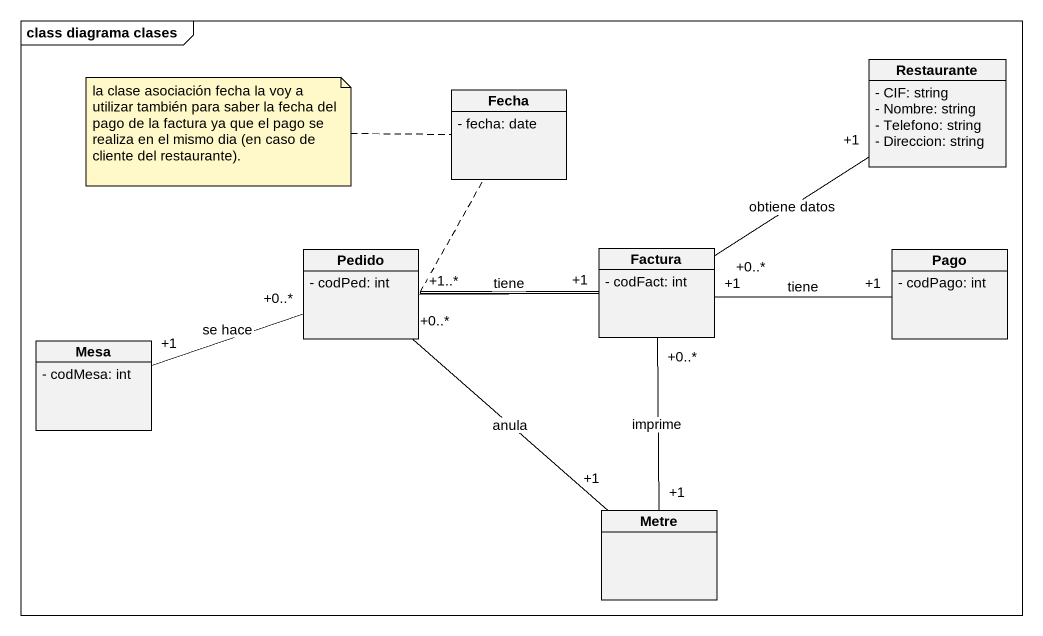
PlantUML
@startuml
mainframe class diagrama clases
hide circle
hide empty members
skinparam classAttributeIconSize 0
class Fecha {
  - fecha: date
}
class Restaurante {
  - CIF: string
  - Nombre: string
  - Telefono: string
  - Direccion: string
}
class Pedido {
  - codPed: int
}
class Factura {
  - codFact: int
}
class Pago {
  - codPago: int
}
class Mesa {
  - codMesa: int
}
class Metre
Restaurante "+1" -- "+0..*" Factura : obtiene datos
Pedido "+1..*" -right- "+1" Factura : tiene
Pedido "+0..*" -left- "+1" Mesa : se hace
Pedido "+0..*" -- "+1" Metre : anula
Factura -- Factura
(Factura, Factura) .. Fecha
Factura "+1" -right- "+1" Pago : tiene
Factura "+0..*" -- "+1" Metre : imprime
note left of Fecha : la clase asociación fecha la voy a utilizar también para saber la fecha del pago de la factura ya que el pago se realiza en el mismo dia (en caso de cliente del restaurante).
@enduml
